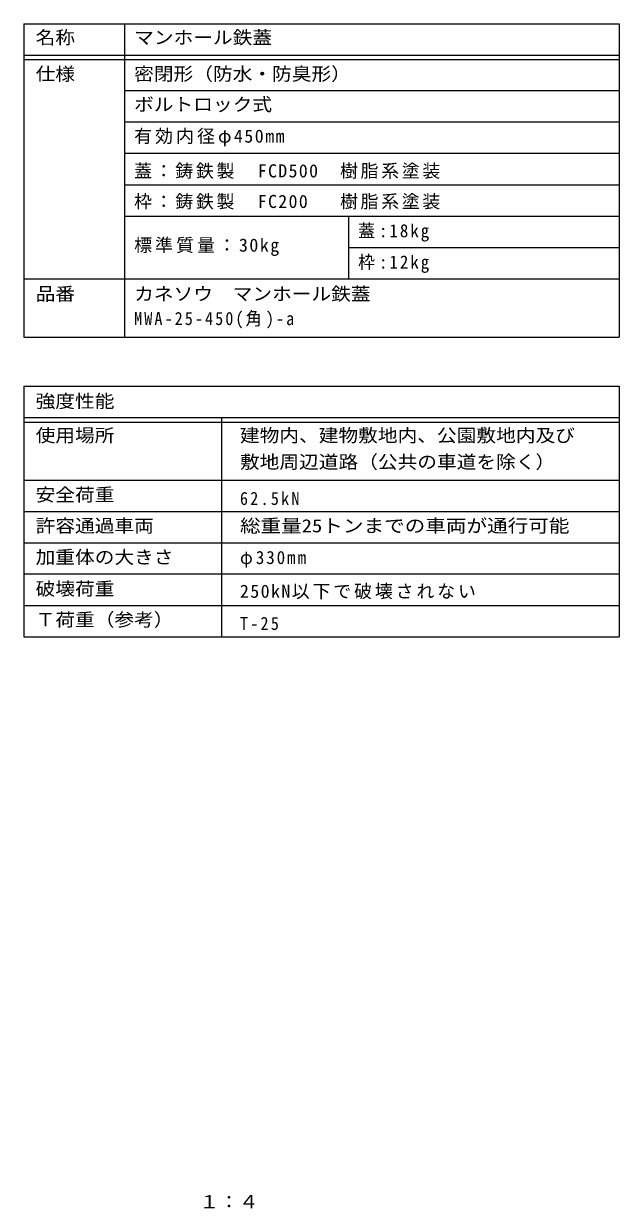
# Model space of a CAD drawing. Units: millimetres on the paper, enlarged 4 times. Extents: x -688 to 760, y -541 to 529.
# Drawn here: x 228 to 760, y -530 to 529 of the extents above; entities that cross this region are included whole.
import ezdxf
from ezdxf.enums import TextEntityAlignment as Align

# ---------------------------------------------------------------- set-up
doc = ezdxf.new("R2010")
doc.units = ezdxf.units.MM
doc.header["$LTSCALE"] = 4
doc.layers.add('F-5_F-5ﾚｲﾔ', color=2, linetype='Continuous')
doc.layers.add('F-F_F-Fﾚｲﾔ', color=3, linetype='Continuous', lineweight=9)
doc.styles.add('ＭＳ ゴシック', font='')
doc.styles.get('ＭＳ ゴシック').set_extended_font_data('MS Gothic')

msp = doc.modelspace()

# ---------------------------------------------------------------- linework, layer by layer
at = {"layer": 'F-F_F-Fﾚｲﾔ', "color": 7}
for p, q in [((227.809, 528.8), (759.824, 528.8)), ((227.809, 528.8), (227.809, 248.608)), ((317.989, 528.8), (317.989, 248.608)), ((759.824, 528.8), (759.824, 248.608)), ((227.809, 500.8), (759.824, 500.8)), ((227.809, 496.8), (759.824, 496.8)), ((759.824, 468.8), (317.989, 468.8)), ((759.824, 440.8), (317.989, 440.8)), ((759.824, 412.8), (317.989, 412.8)), ((317.989, 384.8), (759.824, 384.8)), ((317.989, 356.801), (759.824, 356.801)), ((517.989, 356.801), (517.989, 300.8)), ((517.989, 328.801), (759.824, 328.801)), ((227.809, 300.8), (759.824, 300.8)), ((227.809, 248.608), (759.824, 248.608)), ((227.809, 204.801), (759.824, 204.801)), ((227.809, 204.801), (227.809, -19.2)), ((759.824, 204.801), (759.824, -19.2)), ((227.809, 176.801), (759.824, 176.801)), ((227.809, 172.801), (759.824, 172.801)), ((404.43, 176.801), (404.43, -19.2)), ((227.809, 120.801), (759.824, 120.801)), ((227.809, 92.801), (759.824, 92.801)), ((227.809, 64.801), (759.824, 64.801)), ((759.824, 36.8), (227.809, 36.8)), ((227.809, 8.8), (759.824, 8.8)), ((227.809, -19.2), (759.824, -19.2))]:
    msp.add_line(p, q, dxfattribs=at)

# ---------------------------------------------------------------- texts
at = {"layer": 'F-5_F-5ﾚｲﾔ', "style": 'ＭＳ ゴシック', "width": 1.1}
msp.add_text('１：４', height=11.73, dxfattribs=at).set_placement((384.8, -533.2), align=Align.BOTTOM_LEFT)
at = {"layer": 'F-F_F-Fﾚｲﾔ', "style": 'ＭＳ ゴシック'}
for s, width, p in [('名称', 1.1, (238.456, 507.091)), ('マンホール鉄蓋', 1.1, (326.454, 507.091)), ('仕様', 1.1, (238.456, 474.588)), ('密閉形（防水・防臭形）', 1.1, (326.454, 474.588)), ('ボルトロック式', 1.1, (326.454, 447.303)), ('品番', 1.1, (238.456, 278.011)), ('カネソウ\u3000マンホール鉄蓋', 1.1, (326.454, 278.011)), ('強度性能', 1.1, (238.456, 182.156)), ('使用場所', 1.1, (238.456, 151.557)), ('建物内、建物敷地内、公園敷地内及び', 1.1, (420.964, 151.557)), ('敷地周辺道路（公共の車道を除く）', 1.1, (420.964, 127.848)), ('安全荷重', 1.1, (238.456, 98.573)), ('許容通過車両', 1.1, (238.456, 70.79)), ('総重量25トンまでの車両が通行可能', 1.15, (420.964, 70.79)), ('加重体の大きさ', 1.1, (238.456, 42.789)), ('破壊荷重', 1.1, (238.456, 14.515)), ('Ｔ荷重（参考）', 1.1, (238.456, -13.111))]:
    msp.add_text(s, height=11.73, dxfattribs=dict(at, width=width)).set_placement(p, align=Align.BOTTOM_LEFT)
at = {"layer": 'F-F_F-Fﾚｲﾔ', "char_height": 11.73, "attachment_point": 7, "style": 'ＭＳ ゴシック'}
for s, insert in [('\\T1.17;有効内径φ450mm', (326.454, 419.303)), ('\\T1.15;蓋：鋳鉄製\u3000FCD500\u3000樹脂系塗装', (326.454, 390.107)), ('\\T1.15;枠：鋳鉄製\u3000FC200\\~\u3000樹脂系塗装', (326.454, 362.775)), ('\\T1.23;\\W0.95;蓋:18kg', (526.454, 334.107)), ('\\T1.17;標準質量：30kg', (326.454, 321.251)), ('\\T1.23;\\W0.95;枠:12kg', (526.454, 306.107)), ('\\T1.26;\\W0.9;MWA-25-450(角)-a', (326.454, 256.403)), ('\\T1.28;\\W0.9;62.5kN', (420.964, 98.573)), ('\\T1.23;\\W0.95;φ330mm', (420.964, 42.789)), ('\\T1.16;250kN以下で破壊されない', (420.964, 14.515)), ('\\T1.28;\\W0.9;T-25', (420.964, -13.111))]:
    msp.add_mtext(s, dxfattribs=dict(at, insert=insert))

doc.saveas('drawing.dxf')
